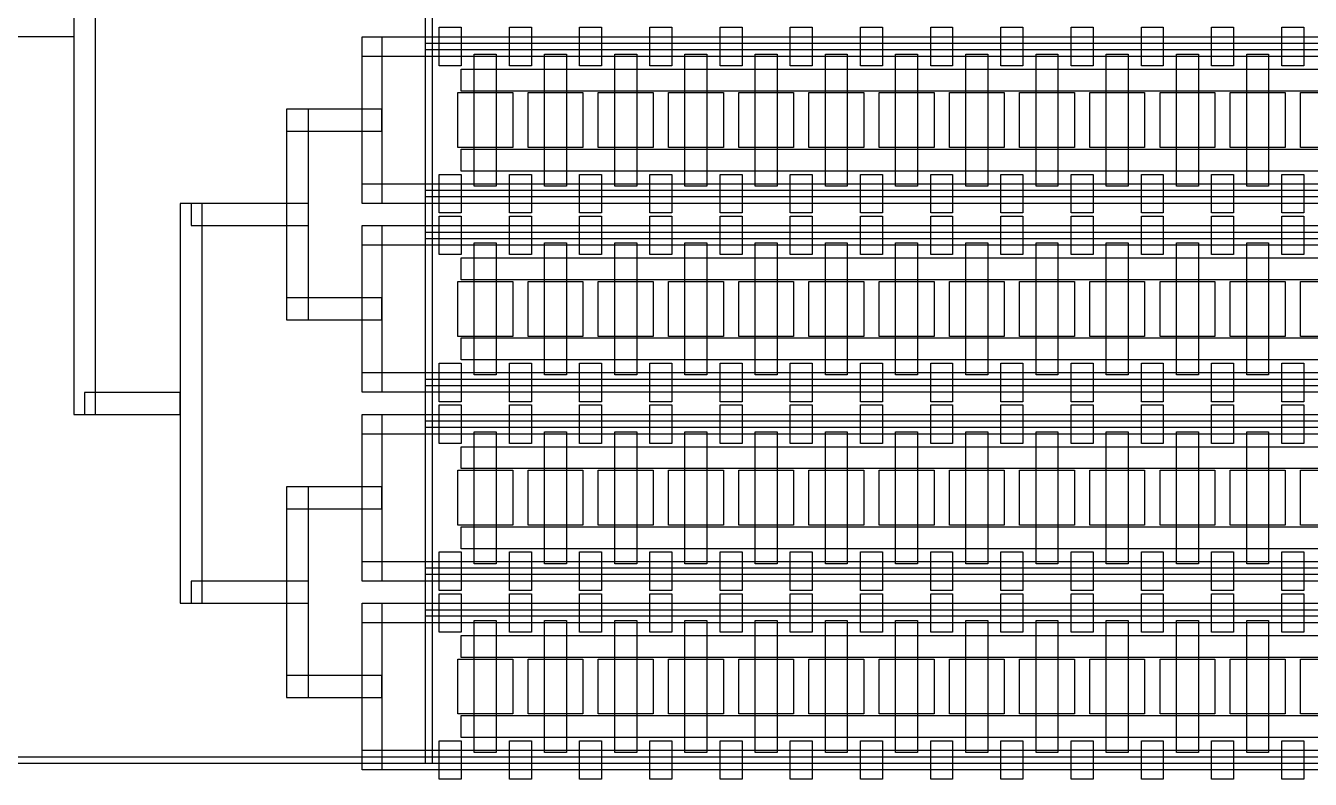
# Model space of a CAD drawing. Extents: x -21765 to 20427, y -6394 to 12870.
# Drawn here: x -3197 to 2658, y 683 to 4118 of the extents above; entities that cross this region are included whole.
import ezdxf

# ---------------------------------------------------------------- set-up
doc = ezdxf.new("R2010")
doc.units = 0
doc.header["$MEASUREMENT"] = 0
doc.layers.add('CONTROL', color=5, linetype='Continuous')
doc.layers.add('FLOW', color=6, linetype='Continuous')

msp = doc.modelspace()

# ---------------------------------------------------------------- linework, layer by layer
at = {"layer": 'CONTROL', "linetype": 'Continuous'}
msp.add_lwpolyline([(-1345.2, 7480.6), (-1345.2, 756), (-1375.2, 756), (-1375.2, 7480.6)], dxfattribs=at)
for points in [[(-1312.5, 4110.8), (-1212.5, 4110.8), (-1212.5, 3935.3), (-1312.5, 3935.3), (-1312.5, 4110.8)], [(-992.5, 4110.8), (-892.5, 4110.8), (-892.5, 3935.3), (-992.5, 3935.3), (-992.5, 4110.8)], [(-672.5, 4110.8), (-572.5, 4110.8), (-572.5, 3935.3), (-672.5, 3935.3), (-672.5, 4110.8)], [(-352.5, 4110.8), (-252.5, 4110.8), (-252.5, 3935.3), (-352.5, 3935.3), (-352.5, 4110.8)], [(-32.5, 4110.8), (67.5, 4110.8), (67.5, 3935.3), (-32.5, 3935.3), (-32.5, 4110.8)], [(287.5, 4110.8), (387.5, 4110.8), (387.5, 3935.3), (287.5, 3935.3), (287.5, 4110.8)], [(607.5, 4110.8), (707.5, 4110.8), (707.5, 3935.3), (607.5, 3935.3), (607.5, 4110.8)], [(927.5, 4110.8), (1027.5, 4110.8), (1027.5, 3935.3), (927.5, 3935.3), (927.5, 4110.8)], [(1247.5, 4110.8), (1347.5, 4110.8), (1347.5, 3935.3), (1247.5, 3935.3), (1247.5, 4110.8)], [(1567.5, 4110.8), (1667.5, 4110.8), (1667.5, 3935.3), (1567.5, 3935.3), (1567.5, 4110.8)], [(1887.5, 4110.8), (1987.5, 4110.8), (1987.5, 3935.3), (1887.5, 3935.3), (1887.5, 4110.8)], [(2207.5, 4110.8), (2307.5, 4110.8), (2307.5, 3935.3), (2207.5, 3935.3), (2207.5, 4110.8)], [(2527.5, 4110.8), (2627.5, 4110.8), (2627.5, 3935.3), (2527.5, 3935.3), (2527.5, 4110.8)], [(-1375.2, 4038), (14147.5, 4038), (14147.5, 4008), (-1375.2, 4008), (-1375.2, 4038)], [(14228.4, 3820.5), (-1212.5, 3820.5), (-1212.5, 3920.5), (14228.4, 3920.5), (14228.4, 3820.5)], [(14228.4, 3455.4), (-1212.5, 3455.4), (-1212.5, 3555.4), (14228.4, 3555.4), (14228.4, 3455.4)], [(-1312.5, 3440.6), (-1212.5, 3440.6), (-1212.5, 3265.1), (-1312.5, 3265.1), (-1312.5, 3440.6)], [(-992.5, 3440.6), (-892.5, 3440.6), (-892.5, 3265.1), (-992.5, 3265.1), (-992.5, 3440.6)], [(-672.5, 3440.6), (-572.5, 3440.6), (-572.5, 3265.1), (-672.5, 3265.1), (-672.5, 3440.6)], [(-352.5, 3440.6), (-252.5, 3440.6), (-252.5, 3265.1), (-352.5, 3265.1), (-352.5, 3440.6)], [(-32.5, 3440.6), (67.5, 3440.6), (67.5, 3265.1), (-32.5, 3265.1), (-32.5, 3440.6)], [(287.5, 3440.6), (387.5, 3440.6), (387.5, 3265.1), (287.5, 3265.1), (287.5, 3440.6)], [(607.5, 3440.6), (707.5, 3440.6), (707.5, 3265.1), (607.5, 3265.1), (607.5, 3440.6)], [(927.5, 3440.6), (1027.5, 3440.6), (1027.5, 3265.1), (927.5, 3265.1), (927.5, 3440.6)], [(1247.5, 3440.6), (1347.5, 3440.6), (1347.5, 3265.1), (1247.5, 3265.1), (1247.5, 3440.6)], [(1567.5, 3440.6), (1667.5, 3440.6), (1667.5, 3265.1), (1567.5, 3265.1), (1567.5, 3440.6)], [(1887.5, 3440.6), (1987.5, 3440.6), (1987.5, 3265.1), (1887.5, 3265.1), (1887.5, 3440.6)], [(2207.5, 3440.6), (2307.5, 3440.6), (2307.5, 3265.1), (2207.5, 3265.1), (2207.5, 3440.6)], [(2527.5, 3440.6), (2627.5, 3440.6), (2627.5, 3265.1), (2527.5, 3265.1), (2527.5, 3440.6)], [(-1375.2, 3367.9), (14147.5, 3367.9), (14147.5, 3337.9), (-1375.2, 3337.9), (-1375.2, 3367.9)], [(-1312.5, 3250.1), (-1212.5, 3250.1), (-1212.5, 3074.6), (-1312.5, 3074.6), (-1312.5, 3250.1)], [(-992.5, 3250.1), (-892.5, 3250.1), (-892.5, 3074.6), (-992.5, 3074.6), (-992.5, 3250.1)], [(-672.5, 3250.1), (-572.5, 3250.1), (-572.5, 3074.6), (-672.5, 3074.6), (-672.5, 3250.1)], [(-352.5, 3250.1), (-252.5, 3250.1), (-252.5, 3074.6), (-352.5, 3074.6), (-352.5, 3250.1)], [(-32.5, 3250.1), (67.5, 3250.1), (67.5, 3074.6), (-32.5, 3074.6), (-32.5, 3250.1)], [(287.5, 3250.1), (387.5, 3250.1), (387.5, 3074.6), (287.5, 3074.6), (287.5, 3250.1)], [(607.5, 3250.1), (707.5, 3250.1), (707.5, 3074.6), (607.5, 3074.6), (607.5, 3250.1)], [(927.5, 3250.1), (1027.5, 3250.1), (1027.5, 3074.6), (927.5, 3074.6), (927.5, 3250.1)], [(1247.5, 3250.1), (1347.5, 3250.1), (1347.5, 3074.6), (1247.5, 3074.6), (1247.5, 3250.1)], [(1567.5, 3250.1), (1667.5, 3250.1), (1667.5, 3074.6), (1567.5, 3074.6), (1567.5, 3250.1)], [(1887.5, 3250.1), (1987.5, 3250.1), (1987.5, 3074.6), (1887.5, 3074.6), (1887.5, 3250.1)], [(2207.5, 3250.1), (2307.5, 3250.1), (2307.5, 3074.6), (2207.5, 3074.6), (2207.5, 3250.1)], [(2527.5, 3250.1), (2627.5, 3250.1), (2627.5, 3074.6), (2527.5, 3074.6), (2527.5, 3250.1)], [(-1375.2, 3177.4), (14147.5, 3177.4), (14147.5, 3147.4), (-1375.2, 3147.4), (-1375.2, 3177.4)], [(14228.4, 2959.9), (-1212.5, 2959.9), (-1212.5, 3059.9), (14228.4, 3059.9), (14228.4, 2959.9)], [(14228.4, 2594.8), (-1212.5, 2594.8), (-1212.5, 2694.8), (14228.4, 2694.8), (14228.4, 2594.8)], [(-1312.5, 2580), (-1212.5, 2580), (-1212.5, 2404.5), (-1312.5, 2404.5), (-1312.5, 2580)], [(-992.5, 2580), (-892.5, 2580), (-892.5, 2404.5), (-992.5, 2404.5), (-992.5, 2580)], [(-672.5, 2580), (-572.5, 2580), (-572.5, 2404.5), (-672.5, 2404.5), (-672.5, 2580)], [(-352.5, 2580), (-252.5, 2580), (-252.5, 2404.5), (-352.5, 2404.5), (-352.5, 2580)], [(-32.5, 2580), (67.5, 2580), (67.5, 2404.5), (-32.5, 2404.5), (-32.5, 2580)], [(287.5, 2580), (387.5, 2580), (387.5, 2404.5), (287.5, 2404.5), (287.5, 2580)], [(607.5, 2580), (707.5, 2580), (707.5, 2404.5), (607.5, 2404.5), (607.5, 2580)], [(927.5, 2580), (1027.5, 2580), (1027.5, 2404.5), (927.5, 2404.5), (927.5, 2580)], [(1247.5, 2580), (1347.5, 2580), (1347.5, 2404.5), (1247.5, 2404.5), (1247.5, 2580)], [(1567.5, 2580), (1667.5, 2580), (1667.5, 2404.5), (1567.5, 2404.5), (1567.5, 2580)], [(1887.5, 2580), (1987.5, 2580), (1987.5, 2404.5), (1887.5, 2404.5), (1887.5, 2580)], [(2207.5, 2580), (2307.5, 2580), (2307.5, 2404.5), (2207.5, 2404.5), (2207.5, 2580)], [(2527.5, 2580), (2627.5, 2580), (2627.5, 2404.5), (2527.5, 2404.5), (2527.5, 2580)], [(-1375.2, 2507.2), (14147.5, 2507.2), (14147.5, 2477.2), (-1375.2, 2477.2), (-1375.2, 2507.2)], [(-1312.5, 2389.5), (-1212.5, 2389.5), (-1212.5, 2214), (-1312.5, 2214), (-1312.5, 2389.5)], [(-992.5, 2389.5), (-892.5, 2389.5), (-892.5, 2214), (-992.5, 2214), (-992.5, 2389.5)], [(-672.5, 2389.5), (-572.5, 2389.5), (-572.5, 2214), (-672.5, 2214), (-672.5, 2389.5)], [(-352.5, 2389.5), (-252.5, 2389.5), (-252.5, 2214), (-352.5, 2214), (-352.5, 2389.5)], [(-32.5, 2389.5), (67.5, 2389.5), (67.5, 2214), (-32.5, 2214), (-32.5, 2389.5)], [(287.5, 2389.5), (387.5, 2389.5), (387.5, 2214), (287.5, 2214), (287.5, 2389.5)], [(607.5, 2389.5), (707.5, 2389.5), (707.5, 2214), (607.5, 2214), (607.5, 2389.5)], [(927.5, 2389.5), (1027.5, 2389.5), (1027.5, 2214), (927.5, 2214), (927.5, 2389.5)], [(1247.5, 2389.5), (1347.5, 2389.5), (1347.5, 2214), (1247.5, 2214), (1247.5, 2389.5)], [(1567.5, 2389.5), (1667.5, 2389.5), (1667.5, 2214), (1567.5, 2214), (1567.5, 2389.5)], [(1887.5, 2389.5), (1987.5, 2389.5), (1987.5, 2214), (1887.5, 2214), (1887.5, 2389.5)], [(2207.5, 2389.5), (2307.5, 2389.5), (2307.5, 2214), (2207.5, 2214), (2207.5, 2389.5)], [(2527.5, 2389.5), (2627.5, 2389.5), (2627.5, 2214), (2527.5, 2214), (2527.5, 2389.5)], [(-1375.2, 2316.8), (14147.5, 2316.8), (14147.5, 2286.8), (-1375.2, 2286.8), (-1375.2, 2316.8)], [(14228.4, 2099.2), (-1212.5, 2099.2), (-1212.5, 2199.2), (14228.4, 2199.2), (14228.4, 2099.2)], [(14228.4, 1734.1), (-1212.5, 1734.1), (-1212.5, 1834.1), (14228.4, 1834.1), (14228.4, 1734.1)], [(-1312.5, 1719.4), (-1212.5, 1719.4), (-1212.5, 1543.9), (-1312.5, 1543.9), (-1312.5, 1719.4)], [(-992.5, 1719.4), (-892.5, 1719.4), (-892.5, 1543.9), (-992.5, 1543.9), (-992.5, 1719.4)], [(-672.5, 1719.4), (-572.5, 1719.4), (-572.5, 1543.9), (-672.5, 1543.9), (-672.5, 1719.4)], [(-352.5, 1719.4), (-252.5, 1719.4), (-252.5, 1543.9), (-352.5, 1543.9), (-352.5, 1719.4)], [(-32.5, 1719.4), (67.5, 1719.4), (67.5, 1543.9), (-32.5, 1543.9), (-32.5, 1719.4)], [(287.5, 1719.4), (387.5, 1719.4), (387.5, 1543.9), (287.5, 1543.9), (287.5, 1719.4)], [(607.5, 1719.4), (707.5, 1719.4), (707.5, 1543.9), (607.5, 1543.9), (607.5, 1719.4)], [(927.5, 1719.4), (1027.5, 1719.4), (1027.5, 1543.9), (927.5, 1543.9), (927.5, 1719.4)], [(1247.5, 1719.4), (1347.5, 1719.4), (1347.5, 1543.9), (1247.5, 1543.9), (1247.5, 1719.4)], [(1567.5, 1719.4), (1667.5, 1719.4), (1667.5, 1543.9), (1567.5, 1543.9), (1567.5, 1719.4)], [(1887.5, 1719.4), (1987.5, 1719.4), (1987.5, 1543.9), (1887.5, 1543.9), (1887.5, 1719.4)], [(2207.5, 1719.4), (2307.5, 1719.4), (2307.5, 1543.9), (2207.5, 1543.9), (2207.5, 1719.4)], [(2527.5, 1719.4), (2627.5, 1719.4), (2627.5, 1543.9), (2527.5, 1543.9), (2527.5, 1719.4)], [(-1375.2, 1646.6), (14147.5, 1646.6), (14147.5, 1616.6), (-1375.2, 1616.6), (-1375.2, 1646.6)], [(-1312.5, 1528.9), (-1212.5, 1528.9), (-1212.5, 1353.4), (-1312.5, 1353.4), (-1312.5, 1528.9)], [(-992.5, 1528.9), (-892.5, 1528.9), (-892.5, 1353.4), (-992.5, 1353.4), (-992.5, 1528.9)], [(-672.5, 1528.9), (-572.5, 1528.9), (-572.5, 1353.4), (-672.5, 1353.4), (-672.5, 1528.9)], [(-352.5, 1528.9), (-252.5, 1528.9), (-252.5, 1353.4), (-352.5, 1353.4), (-352.5, 1528.9)], [(-32.5, 1528.9), (67.5, 1528.9), (67.5, 1353.4), (-32.5, 1353.4), (-32.5, 1528.9)], [(287.5, 1528.9), (387.5, 1528.9), (387.5, 1353.4), (287.5, 1353.4), (287.5, 1528.9)], [(607.5, 1528.9), (707.5, 1528.9), (707.5, 1353.4), (607.5, 1353.4), (607.5, 1528.9)], [(927.5, 1528.9), (1027.5, 1528.9), (1027.5, 1353.4), (927.5, 1353.4), (927.5, 1528.9)], [(1247.5, 1528.9), (1347.5, 1528.9), (1347.5, 1353.4), (1247.5, 1353.4), (1247.5, 1528.9)], [(1567.5, 1528.9), (1667.5, 1528.9), (1667.5, 1353.4), (1567.5, 1353.4), (1567.5, 1528.9)], [(1887.5, 1528.9), (1987.5, 1528.9), (1987.5, 1353.4), (1887.5, 1353.4), (1887.5, 1528.9)], [(2207.5, 1528.9), (2307.5, 1528.9), (2307.5, 1353.4), (2207.5, 1353.4), (2207.5, 1528.9)], [(2527.5, 1528.9), (2627.5, 1528.9), (2627.5, 1353.4), (2527.5, 1353.4), (2527.5, 1528.9)], [(-1375.2, 1456.1), (14147.5, 1456.1), (14147.5, 1426.1), (-1375.2, 1426.1), (-1375.2, 1456.1)], [(14228.4, 1238.6), (-1212.5, 1238.6), (-1212.5, 1338.6), (14228.4, 1338.6), (14228.4, 1238.6)], [(14228.4, 873.5), (-1212.5, 873.5), (-1212.5, 973.5), (14228.4, 973.5), (14228.4, 873.5)], [(-1312.5, 858.7), (-1212.5, 858.7), (-1212.5, 683.2), (-1312.5, 683.2), (-1312.5, 858.7)], [(-992.5, 858.7), (-892.5, 858.7), (-892.5, 683.2), (-992.5, 683.2), (-992.5, 858.7)], [(-672.5, 858.7), (-572.5, 858.7), (-572.5, 683.2), (-672.5, 683.2), (-672.5, 858.7)], [(-352.5, 858.7), (-252.5, 858.7), (-252.5, 683.2), (-352.5, 683.2), (-352.5, 858.7)], [(-32.5, 858.7), (67.5, 858.7), (67.5, 683.2), (-32.5, 683.2), (-32.5, 858.7)], [(287.5, 858.7), (387.5, 858.7), (387.5, 683.2), (287.5, 683.2), (287.5, 858.7)], [(607.5, 858.7), (707.5, 858.7), (707.5, 683.2), (607.5, 683.2), (607.5, 858.7)], [(927.5, 858.7), (1027.5, 858.7), (1027.5, 683.2), (927.5, 683.2), (927.5, 858.7)], [(1247.5, 858.7), (1347.5, 858.7), (1347.5, 683.2), (1247.5, 683.2), (1247.5, 858.7)], [(1567.5, 858.7), (1667.5, 858.7), (1667.5, 683.2), (1567.5, 683.2), (1567.5, 858.7)], [(1887.5, 858.7), (1987.5, 858.7), (1987.5, 683.2), (1887.5, 683.2), (1887.5, 858.7)], [(2207.5, 858.7), (2307.5, 858.7), (2307.5, 683.2), (2207.5, 683.2), (2207.5, 858.7)], [(2527.5, 858.7), (2627.5, 858.7), (2627.5, 683.2), (2527.5, 683.2), (2527.5, 858.7)], [(-3300.5, 786), (14147.5, 786), (14147.5, 756), (-3300.5, 756), (-3300.5, 786)]]:
    msp.add_lwpolyline(points, close=True, dxfattribs=at)
at = {"layer": 'FLOW', "linetype": 'Continuous'}
for points in [[(-2978.4, 2346.7), (-2878.4, 2346.7), (-2878.4, 5889.2), (-2978.4, 5889.2), (-2978.4, 5220.9), (-2978.4, 2346.7)], [(-1663.4, 4068), (14508.3, 4068), (14508.3, 3978), (-1663.4, 3978), (-1663.4, 4068)], [(-1663.4, 4068), (-1573.4, 4068), (-1573.4, 3307.9), (-1663.4, 3307.9), (-1663.4, 4068)], [(-1152.5, 3988.5), (-1052.5, 3988.5), (-1052.5, 3387.4), (-1152.5, 3387.4), (-1152.5, 3988.5)], [(-832.5, 3988.5), (-732.5, 3988.5), (-732.5, 3387.4), (-832.5, 3387.4), (-832.5, 3988.5)], [(-512.5, 3988.5), (-412.5, 3988.5), (-412.5, 3387.4), (-512.5, 3387.4), (-512.5, 3988.5)], [(-192.5, 3988.5), (-92.5, 3988.5), (-92.5, 3387.4), (-192.5, 3387.4), (-192.5, 3988.5)], [(127.5, 3988.5), (227.5, 3988.5), (227.5, 3387.4), (127.5, 3387.4), (127.5, 3988.5)], [(447.5, 3988.5), (547.5, 3988.5), (547.5, 3387.4), (447.5, 3387.4), (447.5, 3988.5)], [(767.5, 3988.5), (867.5, 3988.5), (867.5, 3387.4), (767.5, 3387.4), (767.5, 3988.5)], [(1087.5, 3988.5), (1187.5, 3988.5), (1187.5, 3387.4), (1087.5, 3387.4), (1087.5, 3988.5)], [(1407.5, 3988.5), (1507.5, 3988.5), (1507.5, 3387.4), (1407.5, 3387.4), (1407.5, 3988.5)], [(1727.5, 3988.5), (1827.5, 3988.5), (1827.5, 3387.4), (1727.5, 3387.4), (1727.5, 3988.5)], [(2047.5, 3988.5), (2147.5, 3988.5), (2147.5, 3387.4), (2047.5, 3387.4), (2047.5, 3988.5)], [(2367.5, 3988.5), (2467.5, 3988.5), (2467.5, 3387.4), (2367.5, 3387.4), (2367.5, 3988.5)], [(-1227.5, 3813), (-977.5, 3813), (-977.5, 3563), (-1227.5, 3563), (-1227.5, 3813)], [(-907.5, 3813), (-657.5, 3813), (-657.5, 3563), (-907.5, 3563), (-907.5, 3813)], [(-587.5, 3813), (-337.5, 3813), (-337.5, 3563), (-587.5, 3563), (-587.5, 3813)], [(-267.5, 3813), (-17.5, 3813), (-17.5, 3563), (-267.5, 3563), (-267.5, 3813)], [(52.5, 3813), (302.5, 3813), (302.5, 3563), (52.5, 3563), (52.5, 3813)], [(372.5, 3813), (622.5, 3813), (622.5, 3563), (372.5, 3563), (372.5, 3813)], [(692.5, 3813), (942.5, 3813), (942.5, 3563), (692.5, 3563), (692.5, 3813)], [(1012.5, 3813), (1262.5, 3813), (1262.5, 3563), (1012.5, 3563), (1012.5, 3813)], [(1332.5, 3813), (1582.5, 3813), (1582.5, 3563), (1332.5, 3563), (1332.5, 3813)], [(1652.5, 3813), (1902.5, 3813), (1902.5, 3563), (1652.5, 3563), (1652.5, 3813)], [(1972.5, 3813), (2222.5, 3813), (2222.5, 3563), (1972.5, 3563), (1972.5, 3813)], [(2292.5, 3813), (2542.5, 3813), (2542.5, 3563), (2292.5, 3563), (2292.5, 3813)], [(2612.5, 3813), (2862.5, 3813), (2862.5, 3563), (2612.5, 3563), (2612.5, 3813)], [(-2008.4, 3638), (-1573.4, 3638), (-1573.4, 3738), (-2008.4, 3738), (-2008.4, 3638)], [(-2008.4, 2777.3), (-1908.4, 2777.3), (-1908.4, 3738), (-2008.4, 3738), (-2008.4, 3019.7), (-2008.4, 2777.3)], [(-1663.4, 3397.9), (14508.3, 3397.9), (14508.3, 3307.9), (-1663.4, 3307.9), (-1663.4, 3397.9)], [(-2493.4, 1486.4), (-2393.4, 1486.4), (-2393.4, 3307.6), (-2493.4, 3307.6), (-2493.4, 2526.9), (-2493.4, 1486.4)], [(-2443.4, 3207.6), (-1908.4, 3207.6), (-1908.4, 3307.6), (-2443.4, 3307.6), (-2443.4, 3207.6)], [(-1663.4, 3207.4), (-1573.4, 3207.4), (-1573.4, 2447.2), (-1663.4, 2447.2), (-1663.4, 3207.4)], [(-1663.4, 3207.4), (14508.3, 3207.4), (14508.3, 3117.4), (-1663.4, 3117.4), (-1663.4, 3207.4)], [(-1152.5, 3127.8), (-1052.5, 3127.8), (-1052.5, 2526.8), (-1152.5, 2526.8), (-1152.5, 3127.8)], [(-832.5, 3127.8), (-732.5, 3127.8), (-732.5, 2526.8), (-832.5, 2526.8), (-832.5, 3127.8)], [(-512.5, 3127.8), (-412.5, 3127.8), (-412.5, 2526.8), (-512.5, 2526.8), (-512.5, 3127.8)], [(-192.5, 3127.8), (-92.5, 3127.8), (-92.5, 2526.8), (-192.5, 2526.8), (-192.5, 3127.8)], [(127.5, 3127.8), (227.5, 3127.8), (227.5, 2526.8), (127.5, 2526.8), (127.5, 3127.8)], [(447.5, 3127.8), (547.5, 3127.8), (547.5, 2526.8), (447.5, 2526.8), (447.5, 3127.8)], [(767.5, 3127.8), (867.5, 3127.8), (867.5, 2526.8), (767.5, 2526.8), (767.5, 3127.8)], [(1087.5, 3127.8), (1187.5, 3127.8), (1187.5, 2526.8), (1087.5, 2526.8), (1087.5, 3127.8)], [(1407.5, 3127.8), (1507.5, 3127.8), (1507.5, 2526.8), (1407.5, 2526.8), (1407.5, 3127.8)], [(1727.5, 3127.8), (1827.5, 3127.8), (1827.5, 2526.8), (1727.5, 2526.8), (1727.5, 3127.8)], [(2047.5, 3127.8), (2147.5, 3127.8), (2147.5, 2526.8), (2047.5, 2526.8), (2047.5, 3127.8)], [(2367.5, 3127.8), (2467.5, 3127.8), (2467.5, 2526.8), (2367.5, 2526.8), (2367.5, 3127.8)], [(-1227.5, 2952.3), (-977.5, 2952.3), (-977.5, 2702.3), (-1227.5, 2702.3), (-1227.5, 2952.3)], [(-907.5, 2952.3), (-657.5, 2952.3), (-657.5, 2702.3), (-907.5, 2702.3), (-907.5, 2952.3)], [(-587.5, 2952.3), (-337.5, 2952.3), (-337.5, 2702.3), (-587.5, 2702.3), (-587.5, 2952.3)], [(-267.5, 2952.3), (-17.5, 2952.3), (-17.5, 2702.3), (-267.5, 2702.3), (-267.5, 2952.3)], [(52.5, 2952.3), (302.5, 2952.3), (302.5, 2702.3), (52.5, 2702.3), (52.5, 2952.3)], [(372.5, 2952.3), (622.5, 2952.3), (622.5, 2702.3), (372.5, 2702.3), (372.5, 2952.3)], [(692.5, 2952.3), (942.5, 2952.3), (942.5, 2702.3), (692.5, 2702.3), (692.5, 2952.3)], [(1012.5, 2952.3), (1262.5, 2952.3), (1262.5, 2702.3), (1012.5, 2702.3), (1012.5, 2952.3)], [(1332.5, 2952.3), (1582.5, 2952.3), (1582.5, 2702.3), (1332.5, 2702.3), (1332.5, 2952.3)], [(1652.5, 2952.3), (1902.5, 2952.3), (1902.5, 2702.3), (1652.5, 2702.3), (1652.5, 2952.3)], [(1972.5, 2952.3), (2222.5, 2952.3), (2222.5, 2702.3), (1972.5, 2702.3), (1972.5, 2952.3)], [(2292.5, 2952.3), (2542.5, 2952.3), (2542.5, 2702.3), (2292.5, 2702.3), (2292.5, 2952.3)], [(2612.5, 2952.3), (2862.5, 2952.3), (2862.5, 2702.3), (2612.5, 2702.3), (2612.5, 2952.3)], [(-2008.4, 2777.3), (-1573.4, 2777.3), (-1573.4, 2877.3), (-2008.4, 2877.3), (-2008.4, 2777.3)], [(-1663.4, 2537.3), (14508.3, 2537.3), (14508.3, 2447.2), (-1663.4, 2447.2), (-1663.4, 2537.3)], [(-2928.4, 2346.7), (-2493.4, 2346.7), (-2493.4, 2446.7), (-2928.4, 2446.7), (-2928.4, 2346.7)], [(-1663.4, 2346.8), (-1573.4, 2346.8), (-1573.4, 1586.6), (-1663.4, 1586.6), (-1663.4, 2346.8)], [(-1663.4, 2346.8), (14508.3, 2346.8), (14508.3, 2256.7), (-1663.4, 2256.7), (-1663.4, 2346.8)], [(-1152.5, 2267.2), (-1052.5, 2267.2), (-1052.5, 1666.1), (-1152.5, 1666.1), (-1152.5, 2267.2)], [(-832.5, 2267.2), (-732.5, 2267.2), (-732.5, 1666.1), (-832.5, 1666.1), (-832.5, 2267.2)], [(-512.5, 2267.2), (-412.5, 2267.2), (-412.5, 1666.1), (-512.5, 1666.1), (-512.5, 2267.2)], [(-192.5, 2267.2), (-92.5, 2267.2), (-92.5, 1666.1), (-192.5, 1666.1), (-192.5, 2267.2)], [(127.5, 2267.2), (227.5, 2267.2), (227.5, 1666.1), (127.5, 1666.1), (127.5, 2267.2)], [(447.5, 2267.2), (547.5, 2267.2), (547.5, 1666.1), (447.5, 1666.1), (447.5, 2267.2)], [(767.5, 2267.2), (867.5, 2267.2), (867.5, 1666.1), (767.5, 1666.1), (767.5, 2267.2)], [(1087.5, 2267.2), (1187.5, 2267.2), (1187.5, 1666.1), (1087.5, 1666.1), (1087.5, 2267.2)], [(1407.5, 2267.2), (1507.5, 2267.2), (1507.5, 1666.1), (1407.5, 1666.1), (1407.5, 2267.2)], [(1727.5, 2267.2), (1827.5, 2267.2), (1827.5, 1666.1), (1727.5, 1666.1), (1727.5, 2267.2)], [(2047.5, 2267.2), (2147.5, 2267.2), (2147.5, 1666.1), (2047.5, 1666.1), (2047.5, 2267.2)], [(2367.5, 2267.2), (2467.5, 2267.2), (2467.5, 1666.1), (2367.5, 1666.1), (2367.5, 2267.2)], [(-1227.5, 2091.7), (-977.5, 2091.7), (-977.5, 1841.7), (-1227.5, 1841.7), (-1227.5, 2091.7)], [(-907.5, 2091.7), (-657.5, 2091.7), (-657.5, 1841.7), (-907.5, 1841.7), (-907.5, 2091.7)], [(-587.5, 2091.7), (-337.5, 2091.7), (-337.5, 1841.7), (-587.5, 1841.7), (-587.5, 2091.7)], [(-267.5, 2091.7), (-17.5, 2091.7), (-17.5, 1841.7), (-267.5, 1841.7), (-267.5, 2091.7)], [(52.5, 2091.7), (302.5, 2091.7), (302.5, 1841.7), (52.5, 1841.7), (52.5, 2091.7)], [(372.5, 2091.7), (622.5, 2091.7), (622.5, 1841.7), (372.5, 1841.7), (372.5, 2091.7)], [(692.5, 2091.7), (942.5, 2091.7), (942.5, 1841.7), (692.5, 1841.7), (692.5, 2091.7)], [(1012.5, 2091.7), (1262.5, 2091.7), (1262.5, 1841.7), (1012.5, 1841.7), (1012.5, 2091.7)], [(1332.5, 2091.7), (1582.5, 2091.7), (1582.5, 1841.7), (1332.5, 1841.7), (1332.5, 2091.7)], [(1652.5, 2091.7), (1902.5, 2091.7), (1902.5, 1841.7), (1652.5, 1841.7), (1652.5, 2091.7)], [(1972.5, 2091.7), (2222.5, 2091.7), (2222.5, 1841.7), (1972.5, 1841.7), (1972.5, 2091.7)], [(2292.5, 2091.7), (2542.5, 2091.7), (2542.5, 1841.7), (2292.5, 1841.7), (2292.5, 2091.7)], [(2612.5, 2091.7), (2862.5, 2091.7), (2862.5, 1841.7), (2612.5, 1841.7), (2612.5, 2091.7)], [(-2008.4, 1916.7), (-1573.4, 1916.7), (-1573.4, 2016.7), (-2008.4, 2016.7), (-2008.4, 1916.7)], [(-2008.4, 1056), (-1908.4, 1056), (-1908.4, 2016.7), (-2008.4, 2016.7), (-2008.4, 1298.4), (-2008.4, 1056)], [(-1663.4, 1676.6), (14508.3, 1676.6), (14508.3, 1586.6), (-1663.4, 1586.6), (-1663.4, 1676.6)], [(-2443.4, 1486.4), (-1908.4, 1486.4), (-1908.4, 1586.4), (-2443.4, 1586.4), (-2443.4, 1486.4)], [(-1663.4, 1486.1), (14508.3, 1486.1), (14508.3, 1396.1), (-1663.4, 1396.1), (-1663.4, 1486.1)], [(-1663.4, 1486.1), (-1573.4, 1486.1), (-1573.4, 726), (-1663.4, 726), (-1663.4, 1486.1)], [(-1152.5, 1406.6), (-1052.5, 1406.6), (-1052.5, 805.5), (-1152.5, 805.5), (-1152.5, 1406.6)], [(-832.5, 1406.6), (-732.5, 1406.6), (-732.5, 805.5), (-832.5, 805.5), (-832.5, 1406.6)], [(-512.5, 1406.6), (-412.5, 1406.6), (-412.5, 805.5), (-512.5, 805.5), (-512.5, 1406.6)], [(-192.5, 1406.6), (-92.5, 1406.6), (-92.5, 805.5), (-192.5, 805.5), (-192.5, 1406.6)], [(127.5, 1406.6), (227.5, 1406.6), (227.5, 805.5), (127.5, 805.5), (127.5, 1406.6)], [(447.5, 1406.6), (547.5, 1406.6), (547.5, 805.5), (447.5, 805.5), (447.5, 1406.6)], [(767.5, 1406.6), (867.5, 1406.6), (867.5, 805.5), (767.5, 805.5), (767.5, 1406.6)], [(1087.5, 1406.6), (1187.5, 1406.6), (1187.5, 805.5), (1087.5, 805.5), (1087.5, 1406.6)], [(1407.5, 1406.6), (1507.5, 1406.6), (1507.5, 805.5), (1407.5, 805.5), (1407.5, 1406.6)], [(1727.5, 1406.6), (1827.5, 1406.6), (1827.5, 805.5), (1727.5, 805.5), (1727.5, 1406.6)], [(2047.5, 1406.6), (2147.5, 1406.6), (2147.5, 805.5), (2047.5, 805.5), (2047.5, 1406.6)], [(2367.5, 1406.6), (2467.5, 1406.6), (2467.5, 805.5), (2367.5, 805.5), (2367.5, 1406.6)], [(-1227.5, 1231), (-977.5, 1231), (-977.5, 981), (-1227.5, 981), (-1227.5, 1231)], [(-907.5, 1231), (-657.5, 1231), (-657.5, 981), (-907.5, 981), (-907.5, 1231)], [(-587.5, 1231), (-337.5, 1231), (-337.5, 981), (-587.5, 981), (-587.5, 1231)], [(-267.5, 1231), (-17.5, 1231), (-17.5, 981), (-267.5, 981), (-267.5, 1231)], [(52.5, 1231), (302.5, 1231), (302.5, 981), (52.5, 981), (52.5, 1231)], [(372.5, 1231), (622.5, 1231), (622.5, 981), (372.5, 981), (372.5, 1231)], [(692.5, 1231), (942.5, 1231), (942.5, 981), (692.5, 981), (692.5, 1231)], [(1012.5, 1231), (1262.5, 1231), (1262.5, 981), (1012.5, 981), (1012.5, 1231)], [(1332.5, 1231), (1582.5, 1231), (1582.5, 981), (1332.5, 981), (1332.5, 1231)], [(1652.5, 1231), (1902.5, 1231), (1902.5, 981), (1652.5, 981), (1652.5, 1231)], [(1972.5, 1231), (2222.5, 1231), (2222.5, 981), (1972.5, 981), (1972.5, 1231)], [(2292.5, 1231), (2542.5, 1231), (2542.5, 981), (2292.5, 981), (2292.5, 1231)], [(2612.5, 1231), (2862.5, 1231), (2862.5, 981), (2612.5, 981), (2612.5, 1231)], [(-2008.4, 1056), (-1573.4, 1056), (-1573.4, 1156), (-2008.4, 1156), (-2008.4, 1056)], [(-1663.4, 816), (14508.3, 816), (14508.3, 726), (-1663.4, 726), (-1663.4, 816)]]:
    msp.add_lwpolyline(points, close=True, dxfattribs=at)
msp.add_lwpolyline([(-7878.4, 4167.9), (-7878.4, 4167.9), (-2978.4, 4167.9), (-2978.4, 4067.9), (-7878.4, 4067.9)], dxfattribs=at)

doc.saveas('drawing.dxf')
